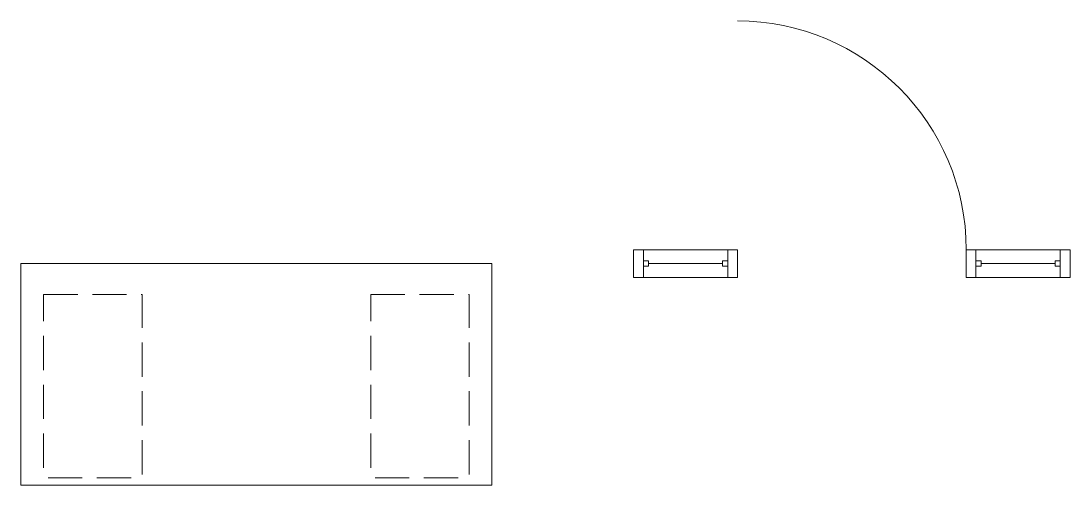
# Model space of a CAD drawing. Header units: millimetres. Extents: x 3000 to 6788, y -800 to 876.
import ezdxf

# ---------------------------------------------------------------- set-up
doc = ezdxf.new("R2010")
doc.units = ezdxf.units.MM
doc.header["$LTSCALE"] = 50
doc.linetypes.add('VW-02 Medium Dashed', pattern=[3.527298, 2.469236, -1.058062])
doc.layers.add('Rosetta-Visible-V', color=7, linetype='Continuous', lineweight=5)

# ---------------------------------------------------------------- blocks, each defined once
blk = doc.blocks.new('desk-visible (2D)')
at = {"layer": 'Rosetta-Visible-V', "color": 0, "flags": 1}
for tag in ['instanceID', 'IFC_UUID']:
    blk.add_attdef(tag, (3000, -800), '', height=0.18, dxfattribs=at)
at = {"color": 255, "linetype": 'Continuous', "lineweight": 5, "transparency": 33554687}
blk.add_wipeout([(0, 0), (1700, 0), (1700, -800), (0, -800)], dxfattribs=at).dxf.layer = 'Rosetta-Visible-V'
at = {"layer": 'Rosetta-Visible-V', "color": 7, "linetype": 'Continuous', "lineweight": 5, "transparency": 33554687, "flags": 128}
blk.add_lwpolyline([(0, 0), (1700, 0), (1700, -800), (0, -800)], close=True, dxfattribs=at)
at = {"color": 255, "linetype": 'VW-02 Medium Dashed', "lineweight": 5, "transparency": 33554687}
for points in [[(81.75, -111.75), (437.35, -111.75), (437.35, -774.6), (81.75, -774.6)], [(1262.65, -111.75), (1618.25, -111.75), (1618.25, -774.6), (1262.65, -774.6)]]:
    blk.add_wipeout(points, dxfattribs=at).dxf.layer = 'Rosetta-Visible-V'
at = {"layer": 'Rosetta-Visible-V', "color": 7, "linetype": 'VW-02 Medium Dashed', "lineweight": 5, "transparency": 33554687, "flags": 128}
for points in [[(81.75, -111.75), (437.35, -111.75), (437.35, -774.6), (81.75, -774.6)], [(1262.65, -111.75), (1618.25, -111.75), (1618.25, -774.6), (1262.65, -774.6)]]:
    blk.add_lwpolyline(points, close=True, dxfattribs=at)
blk = doc.blocks.new('Group')
at = {"color": 255, "linetype": 'Continuous', "lineweight": 5, "transparency": 33554687}
for points in [[(448, 9.525), (467.05, 9.525), (467.05, -9.525), (448, -9.525)], [(733.75, 9.525), (752.8, 9.525), (752.8, -9.525), (733.75, -9.525)]]:
    blk.add_wipeout(points, dxfattribs=at).dxf.layer = 'Rosetta-Visible-V'
at = {"layer": 'Rosetta-Visible-V', "color": 18, "linetype": 'Continuous', "lineweight": 5, "true_color": 0x010101, "transparency": 33554687, "flags": 128}
for points in [[(448, 9.525), (467.05, 9.525), (467.05, -9.525), (448, -9.525)], [(733.75, 9.525), (752.8, 9.525), (752.8, -9.525), (733.75, -9.525)]]:
    blk.add_lwpolyline(points, close=True, dxfattribs=at)
blk = doc.blocks.new('Group-1')
at = {"layer": 'Rosetta-Visible-V', "color": 7, "transparency": 33554687}
blk.add_blockref('Group', (0, 0), dxfattribs=at)
at = {"layer": 'Rosetta-Visible-V', "color": 18, "linetype": 'Continuous', "lineweight": 5, "true_color": 0x010101, "transparency": 33554687}
for p, q in [((448, 9.525), (467.05, 9.525)), ((448, 9.525), (448, -9.525)), ((467.05, 9.525), (467.05, -9.525)), ((752.8, 9.525), (733.75, 9.525)), ((733.75, 9.525), (733.75, -9.525)), ((752.8, 9.525), (752.8, -9.525)), ((448, -9.525), (467.05, -9.525)), ((752.8, -9.525), (733.75, -9.525))]:
    blk.add_line(p, q, dxfattribs=at)
blk = doc.blocks.new('Group-2')
at = {"color": 255, "linetype": 'Continuous', "lineweight": 5, "transparency": 33554687}
for points in [[(-752.8, 9.525), (-733.75, 9.525), (-733.75, -9.525), (-752.8, -9.525)], [(-467.05, 9.525), (-448, 9.525), (-448, -9.525), (-467.05, -9.525)]]:
    blk.add_wipeout(points, dxfattribs=at).dxf.layer = 'Rosetta-Visible-V'
at = {"layer": 'Rosetta-Visible-V', "color": 18, "linetype": 'Continuous', "lineweight": 5, "true_color": 0x010101, "transparency": 33554687, "flags": 128}
for points in [[(-752.8, 9.525), (-733.75, 9.525), (-733.75, -9.525), (-752.8, -9.525)], [(-467.05, 9.525), (-448, 9.525), (-448, -9.525), (-467.05, -9.525)]]:
    blk.add_lwpolyline(points, close=True, dxfattribs=at)
blk = doc.blocks.new('Group-3')
at = {"layer": 'Rosetta-Visible-V', "color": 7, "transparency": 33554687}
blk.add_blockref('Group-2', (0, 0), dxfattribs=at)
at = {"layer": 'Rosetta-Visible-V', "color": 18, "linetype": 'Continuous', "lineweight": 5, "true_color": 0x010101, "transparency": 33554687}
for p, q in [((-752.8, 9.525), (-733.75, 9.525)), ((-752.8, 9.525), (-752.8, -9.525)), ((-733.75, 9.525), (-733.75, -9.525)), ((-448, 9.525), (-467.05, 9.525)), ((-467.05, 9.525), (-467.05, -9.525)), ((-448, 9.525), (-448, -9.525)), ((-752.8, -9.525), (-733.75, -9.525)), ((-448, -9.525), (-467.05, -9.525))]:
    blk.add_line(p, q, dxfattribs=at)
blk = doc.blocks.new('Group-6')
at = {"layer": 'Rosetta-Visible-V', "color": 18, "linetype": 'Continuous', "lineweight": 9, "true_color": 0x010101, "transparency": 33554687}
for p, q in [((-787.8, 50), (-787.8, -50)), ((787.8, 50), (787.8, -50))]:
    blk.add_line(p, q, dxfattribs=at)
blk = doc.blocks.new('Group-7')
at = {"color": 255, "linetype": 'Continuous', "lineweight": 5, "transparency": 33554687}
for points in [[(-787.8, 50), (-752.8, 50), (-752.8, -50), (-787.8, -50)], [(752.8, 50), (787.8, 50), (787.8, -50), (752.8, -50)]]:
    blk.add_wipeout(points, dxfattribs=at).dxf.layer = 'Rosetta-Visible-V'
at = {"layer": 'Rosetta-Visible-V', "color": 18, "linetype": 'Continuous', "lineweight": 5, "true_color": 0x010101, "transparency": 33554687, "flags": 128}
for points in [[(-787.8, 50), (-752.8, 50), (-752.8, -50), (-787.8, -50)], [(752.8, 50), (787.8, 50), (787.8, -50), (752.8, -50)]]:
    blk.add_lwpolyline(points, close=True, dxfattribs=at)
blk = doc.blocks.new('Group-8')
at = {"layer": 'Rosetta-Visible-V', "color": 7, "transparency": 33554687}
blk.add_blockref('Group-6', (0, 0), dxfattribs=at)
blk.add_blockref('Group-7', (0, 0), dxfattribs=at)
at = {"layer": 'Rosetta-Visible-V', "color": 18, "linetype": 'Continuous', "lineweight": 5, "true_color": 0x010101, "transparency": 33554687}
for p, q in [((-787.8, 50), (-752.8, 50)), ((-752.8, 50), (-752.8, -50)), ((787.8, 50), (752.8, 50)), ((752.8, 50), (752.8, -50)), ((-787.8, -50), (-752.8, -50)), ((787.8, -50), (752.8, -50))]:
    blk.add_line(p, q, dxfattribs=at)
blk = doc.blocks.new('door-visible-leaf-hidden (2D)')
at = {"layer": 'Rosetta-Visible-V', "color": 0, "flags": 1}
for tag in ['instanceID', 'IFC_UUID']:
    blk.add_attdef(tag, (5205.2, -50), '', height=0.18, dxfattribs=at)
at = {"color": 255, "linetype": 'Continuous', "lineweight": 5, "transparency": 33554687}
for points in [[(-787.8, 50), (-413, 50), (-413, -50), (-787.8, -50)], [(413, 50), (787.8, 50), (787.8, -50), (413, -50)]]:
    blk.add_wipeout(points, dxfattribs=at).dxf.layer = 'Rosetta-Visible-V'
at = {"layer": 'Rosetta-Visible-V', "color": 18, "linetype": 'Continuous', "lineweight": 5, "true_color": 0x010101, "transparency": 33554687}
for p, q in [((-787.8, 50), (-413, 50)), ((413, 50), (787.8, 50)), ((-787.8, -50), (-413, -50)), ((413, -50), (787.8, -50))]:
    blk.add_line(p, q, dxfattribs=at)
at = {"color": 255, "linetype": 'Continuous', "lineweight": 5, "transparency": 33554687}
for points in [[(-448, 50), (-413, 50), (-413, -50), (-448, -50)], [(413, 50), (448, 50), (448, -50), (413, -50)]]:
    blk.add_wipeout(points, dxfattribs=at).dxf.layer = 'Rosetta-Visible-V'
at = {"layer": 'Rosetta-Visible-V', "color": 18, "linetype": 'Continuous', "lineweight": 5, "true_color": 0x010101, "transparency": 33554687, "flags": 128}
for points in [[(-448, 50), (-413, 50), (-413, -50), (-448, -50)], [(413, 50), (448, 50), (448, -50), (413, -50)]]:
    blk.add_lwpolyline(points, close=True, dxfattribs=at)
at = {"layer": 'Rosetta-Visible-V', "color": 18, "linetype": 'Continuous', "lineweight": 5, "true_color": 0x010101, "transparency": 33554687}
blk.add_arc((-413, 50), 826, 0, 90, dxfattribs=at)
at = {"layer": 'Rosetta-Visible-V', "color": 7, "transparency": 33554687}
for name in ['Group-3', 'Group-1']:
    blk.add_blockref(name, (0, 0), dxfattribs=at)
at = {"layer": 'Rosetta-Visible-V', "color": 18, "linetype": 'Continuous', "lineweight": 5, "true_color": 0x010101, "transparency": 33554687}
for p, q in [((-733.75, 0), (-467.05, 0)), ((467.05, 0), (733.75, 0))]:
    blk.add_line(p, q, dxfattribs=at)
at = {"layer": 'Rosetta-Visible-V', "color": 7, "transparency": 33554687}
blk.add_blockref('Group-8', (0, 0), dxfattribs=at)

msp = doc.modelspace()

# ---------------------------------------------------------------- block references
at = {"layer": 'Rosetta-Visible-V', "color": 7, "transparency": 33554687}
for name, p in [('door-visible-leaf-hidden (2D)', (6000, 0)), ('desk-visible (2D)', (3000, 0))]:
    msp.add_blockref(name, p, dxfattribs=at)

doc.saveas('drawing.dxf')
